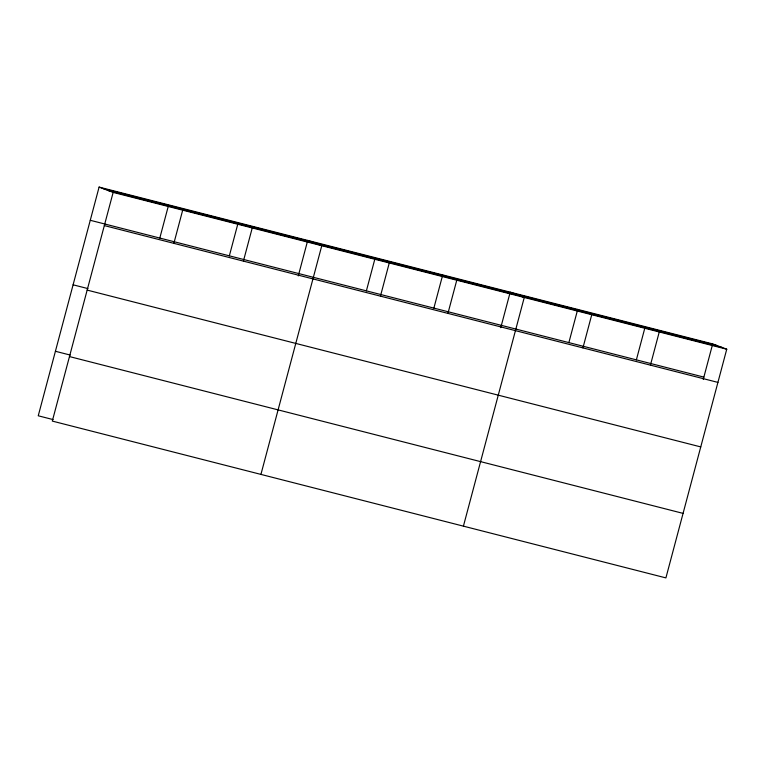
<?xml version="1.0" encoding="UTF-8"?>
<svg xmlns="http://www.w3.org/2000/svg" width="765" height="765" viewBox="0 0 765 765"><rect width="100%" height="100%" fill="white"/><g stroke="black" fill="none" stroke-linecap="round" stroke-linejoin="round"><path stroke-width="1.15" d="M99.096 187.1L113.153 192.398L52.307 421.085L665.904 577.9L726.75 349.213L712.693 343.915L99.096 187.1L38.25 415.787L53.072 419.583M159.809 238.058L168.338 206.024M173.865 243.346L182.692 210.165M229.347 255.835L237.877 223.791M243.404 261.123L252.24 227.941M298.283 275.907L307.415 241.568M260.932 474.396L321.778 245.708L307.721 240.42M366.387 290.853L374.917 258.819M380.444 296.141L389.27 262.959M433.879 308.104L442.715 274.922M447.936 313.392L456.772 280.21M500.769 327.659L509.901 293.311M463.418 526.148L524.264 297.461L510.207 292.173M568.873 342.605L577.709 309.423M582.93 347.893L591.756 314.711M636.375 359.856L644.895 327.812M650.422 365.144L659.258 331.962M703.255 379.411L712.693 343.915M103.734 188.85L717.331 345.665M108.515 190.648L722.112 347.463M113.153 192.398L726.75 349.213M90.27 220.291L703.867 377.107M104.327 225.579L717.924 382.395M73.105 284.81L87.927 288.596M87.162 290.098L700.75 446.913M55.415 351.278L70.237 355.065M69.472 356.567L683.069 513.382"/></g></svg>
